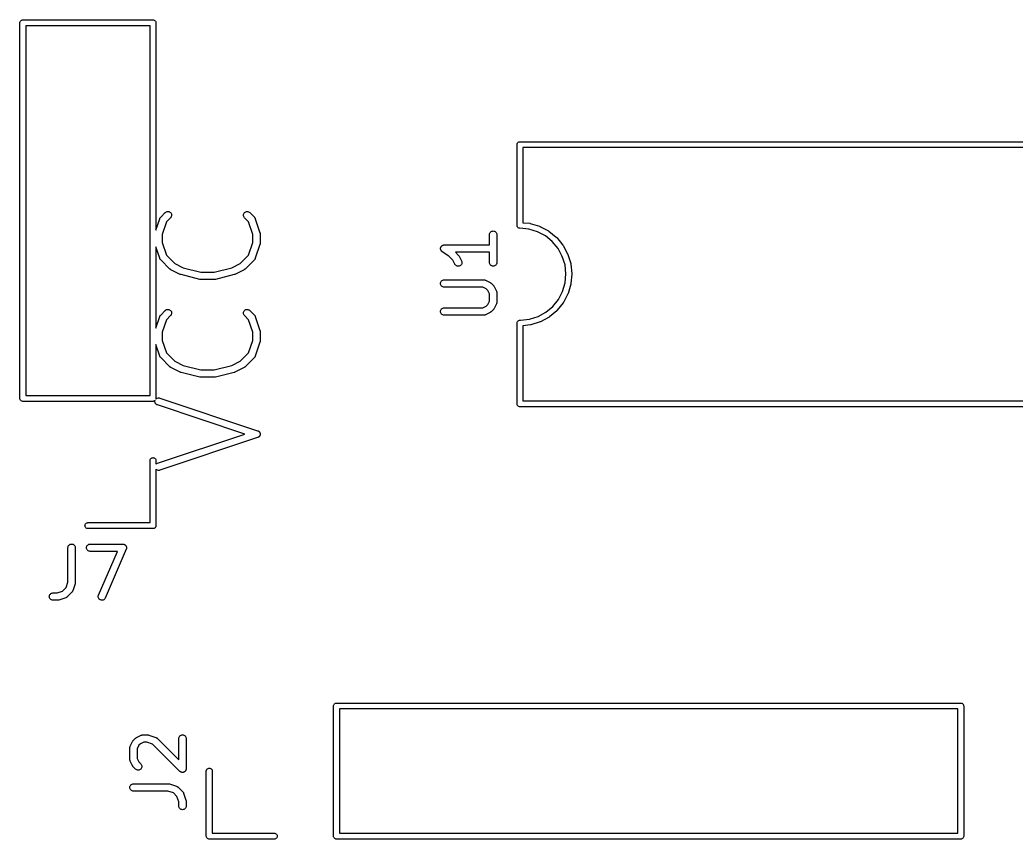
# Model space of a CAD drawing. Extents: x 81 to 160, y -176 to -60.
# Drawn here: x 100.21 to 120.57, y -160.14 to -143.39 of the extents above; entities that cross this region are included whole.
import ezdxf

# ---------------------------------------------------------------- set-up
doc = ezdxf.new("R2010")
doc.units = 0
doc.header["$MEASUREMENT"] = 0
doc.layers.add('BLACK', color=7, linetype='CONTINUOUS')

msp = doc.modelspace()

# ---------------------------------------------------------------- linework, layer by layer
at = {"layer": 'BLACK', "linetype": 'CONTINUOUS'}
for p, q in [((100.21, -143.45), (100.211, -143.438)), ((100.21, -143.453), (100.21, -143.45)), ((100.21, -151.127), (100.21, -143.453)), ((100.211, -143.438), (100.214, -143.427)), ((100.214, -143.427), (100.22, -143.417)), ((100.22, -143.417), (100.227, -143.407)), ((100.227, -143.407), (100.237, -143.4)), ((100.237, -143.4), (100.247, -143.394)), ((100.247, -143.394), (100.258, -143.391)), ((100.258, -143.391), (100.267, -143.39)), ((100.267, -143.39), (100.267, -143.39)), ((100.267, -143.39), (100.27, -143.39)), ((100.27, -143.39), (100.273, -143.39)), ((100.273, -143.39), (102.927, -143.39)), ((100.33, -143.51), (100.33, -151.07)), ((102.87, -143.51), (100.33, -143.51)), ((102.87, -151.07), (102.87, -143.51)), ((102.927, -143.39), (102.93, -143.39)), ((102.93, -143.39), (102.933, -143.39)), ((102.933, -143.39), (102.942, -143.391)), ((102.942, -143.391), (102.953, -143.394)), ((102.953, -143.394), (102.963, -143.4)), ((102.963, -143.4), (102.973, -143.407)), ((102.973, -143.407), (102.98, -143.417)), ((102.98, -143.417), (102.986, -143.427)), ((102.986, -143.427), (102.989, -143.438)), ((102.989, -143.438), (102.99, -143.45)), ((102.99, -143.45), (102.99, -143.453)), ((102.99, -143.453), (102.99, -147.692)), ((110.37, -145.94), (110.371, -145.928)), ((110.37, -145.943), (110.37, -145.94)), ((110.37, -147.593), (110.37, -145.943)), ((110.371, -145.928), (110.374, -145.917)), ((110.374, -145.917), (110.38, -145.907)), ((110.38, -145.907), (110.387, -145.897)), ((110.387, -145.897), (110.397, -145.89)), ((110.397, -145.89), (110.407, -145.884)), ((110.407, -145.884), (110.418, -145.881)), ((110.418, -145.881), (110.427, -145.88)), ((110.427, -145.88), (110.43, -145.88)), ((110.43, -145.88), (110.433, -145.88)), ((110.433, -145.88), (130.867, -145.88)), ((110.49, -146), (110.49, -147.536)), ((130.81, -146), (110.49, -146)), ((103.087, -147.426), (103.182, -147.331)), ((103.182, -147.331), (103.183, -147.33)), ((103.183, -147.33), (103.194, -147.321)), ((103.194, -147.321), (103.207, -147.314)), ((103.207, -147.314), (103.221, -147.31)), ((103.221, -147.31), (103.236, -147.309)), ((103.236, -147.309), (103.251, -147.31)), ((103.251, -147.31), (103.265, -147.315)), ((103.265, -147.315), (103.277, -147.322)), ((103.277, -147.322), (103.289, -147.331)), ((103.289, -147.331), (103.298, -147.343)), ((103.298, -147.343), (103.305, -147.355)), ((103.309, -147.399), (103.304, -147.413)), ((103.305, -147.355), (103.309, -147.369)), ((103.309, -147.369), (103.31, -147.384)), ((103.31, -147.384), (103.309, -147.399)), ((104.779, -147.383), (104.781, -147.368)), ((104.781, -147.398), (104.779, -147.383)), ((104.781, -147.368), (104.785, -147.355)), ((104.785, -147.412), (104.781, -147.398)), ((104.785, -147.355), (104.792, -147.342)), ((104.792, -147.342), (104.802, -147.33)), ((104.802, -147.33), (104.813, -147.321)), ((104.813, -147.321), (104.826, -147.314)), ((104.826, -147.314), (104.84, -147.31)), ((104.84, -147.31), (104.855, -147.309)), ((104.855, -147.309), (104.869, -147.31)), ((104.869, -147.31), (104.883, -147.315)), ((104.883, -147.315), (104.896, -147.321)), ((104.896, -147.321), (104.907, -147.331)), ((104.907, -147.331), (105.003, -147.426)), ((102.99, -147.692), (103.069, -147.455)), ((103.069, -147.454), (103.07, -147.452)), ((103.069, -147.455), (103.069, -147.454)), ((103.07, -147.452), (103.071, -147.45)), ((103.071, -147.45), (103.073, -147.446)), ((103.073, -147.446), (103.075, -147.441)), ((103.075, -147.441), (103.077, -147.439)), ((103.077, -147.439), (103.078, -147.437)), ((103.078, -147.437), (103.081, -147.433)), ((103.081, -147.433), (103.084, -147.429)), ((103.084, -147.429), (103.086, -147.428)), ((103.086, -147.428), (103.087, -147.426)), ((103.206, -147.52), (103.12, -147.777)), ((103.288, -147.437), (103.206, -147.52)), ((103.298, -147.426), (103.288, -147.437)), ((103.304, -147.413), (103.298, -147.426)), ((104.791, -147.425), (104.785, -147.412)), ((104.801, -147.436), (104.791, -147.425)), ((104.801, -147.437), (104.801, -147.436)), ((104.884, -147.52), (104.801, -147.437)), ((104.97, -147.777), (104.884, -147.52)), ((105.003, -147.426), (105.003, -147.427)), ((105.003, -147.427), (105.005, -147.428)), ((105.005, -147.428), (105.006, -147.43)), ((105.006, -147.43), (105.009, -147.434)), ((105.009, -147.434), (105.012, -147.438)), ((105.012, -147.438), (105.013, -147.44)), ((105.013, -147.44), (105.015, -147.442)), ((105.015, -147.442), (105.017, -147.447)), ((105.017, -147.447), (105.019, -147.451)), ((105.019, -147.451), (105.02, -147.453)), ((105.02, -147.453), (105.021, -147.455)), ((105.021, -147.455), (105.116, -147.741)), ((110.371, -147.602), (110.37, -147.593)), ((110.374, -147.613), (110.371, -147.602)), ((110.38, -147.623), (110.374, -147.613)), ((110.49, -147.536), (110.63, -147.549)), ((110.63, -147.549), (110.631, -147.549)), ((110.631, -147.549), (110.636, -147.551)), ((110.636, -147.551), (110.642, -147.552)), ((110.642, -147.552), (110.828, -147.608)), ((110.828, -147.608), (110.829, -147.608)), ((110.829, -147.608), (110.834, -147.61)), ((110.834, -147.61), (110.839, -147.612)), ((110.839, -147.612), (111.012, -147.704)), ((103.12, -147.777), (103.12, -147.943)), ((104.97, -147.943), (104.97, -147.777)), ((105.116, -147.741), (105.116, -147.742)), ((105.116, -147.742), (105.117, -147.746)), ((105.117, -147.746), (105.118, -147.75)), ((105.118, -147.75), (105.119, -147.753)), ((105.119, -147.753), (105.119, -147.756)), ((105.119, -147.756), (105.119, -147.761)), ((105.119, -147.761), (105.12, -147.765)), ((105.12, -147.765), (105.12, -147.955)), ((109.807, -147.779), (109.809, -147.765)), ((109.807, -147.78), (109.807, -147.779)), ((109.807, -147.991), (109.807, -147.78)), ((109.809, -147.765), (109.813, -147.751)), ((109.813, -147.751), (109.82, -147.738)), ((109.82, -147.738), (109.83, -147.727)), ((109.83, -147.727), (109.841, -147.718)), ((109.841, -147.718), (109.854, -147.711)), ((109.854, -147.711), (109.868, -147.707)), ((109.868, -147.707), (109.883, -147.705)), ((109.883, -147.705), (109.897, -147.707)), ((109.897, -147.707), (109.911, -147.711)), ((109.911, -147.711), (109.924, -147.718)), ((109.924, -147.718), (109.936, -147.728)), ((109.936, -147.728), (109.945, -147.739)), ((109.945, -147.739), (109.952, -147.752)), ((109.952, -147.752), (109.956, -147.766)), ((109.956, -147.766), (109.957, -147.78)), ((109.957, -147.78), (109.957, -148.352)), ((110.387, -147.633), (110.38, -147.623)), ((110.397, -147.64), (110.387, -147.633)), ((110.407, -147.646), (110.397, -147.64)), ((110.418, -147.649), (110.407, -147.646)), ((110.424, -147.65), (110.418, -147.649)), ((110.425, -147.65), (110.424, -147.65)), ((110.424, -147.65), (110.424, -147.65)), ((110.43, -147.65), (110.425, -147.65)), ((110.613, -147.668), (110.43, -147.65)), ((110.43, -147.65), (110.43, -147.65)), ((110.788, -147.721), (110.613, -147.668)), ((110.95, -147.807), (110.788, -147.721)), ((111.092, -147.923), (110.95, -147.807)), ((111.012, -147.704), (111.012, -147.705)), ((111.012, -147.705), (111.017, -147.708)), ((111.017, -147.708), (111.021, -147.711)), ((111.021, -147.711), (111.173, -147.834)), ((103.12, -147.943), (103.206, -148.2)), ((104.884, -148.2), (104.97, -147.943)), ((105.116, -147.979), (105.021, -148.265)), ((105.117, -147.975), (105.116, -147.979)), ((105.118, -147.971), (105.117, -147.975)), ((105.119, -147.965), (105.118, -147.968)), ((105.118, -147.968), (105.118, -147.971)), ((105.12, -147.956), (105.119, -147.96)), ((105.119, -147.96), (105.119, -147.965)), ((105.12, -147.955), (105.12, -147.956)), ((108.82, -148.024), (108.825, -148.019)), ((108.825, -148.019), (108.83, -148.013)), ((108.83, -148.013), (108.835, -148.008)), ((108.83, -148.013), (108.83, -148.013)), ((108.83, -148.013), (108.83, -148.013)), ((108.835, -148.008), (108.841, -148.004)), ((108.841, -148.004), (108.848, -148)), ((108.841, -148.004), (108.841, -148.004)), ((108.841, -148.004), (108.841, -148.004)), ((108.848, -148), (108.854, -147.997)), ((108.854, -147.997), (108.861, -147.995)), ((108.854, -147.997), (108.854, -147.997)), ((108.854, -147.997), (108.854, -147.997)), ((108.861, -147.995), (108.868, -147.993)), ((108.868, -147.993), (108.875, -147.992)), ((108.868, -147.993), (108.868, -147.993)), ((108.868, -147.993), (108.868, -147.993)), ((108.875, -147.992), (108.882, -147.991)), ((108.882, -147.991), (109.807, -147.991)), ((111.209, -148.065), (111.092, -147.923)), ((111.173, -147.834), (111.173, -147.834)), ((111.173, -147.834), (111.177, -147.838)), ((111.177, -147.838), (111.181, -147.842)), ((111.181, -147.842), (111.305, -147.993)), ((111.305, -147.993), (111.306, -147.993)), ((111.306, -147.993), (111.309, -147.998)), ((111.309, -147.998), (111.312, -148.002)), ((111.312, -148.002), (111.405, -148.174)), ((103.069, -148.265), (102.99, -148.028)), ((102.99, -148.028), (102.99, -149.692)), ((103.206, -148.2), (103.375, -148.37)), ((104.715, -148.37), (104.884, -148.2)), ((108.807, -148.066), (108.808, -148.058)), ((108.808, -148.073), (108.807, -148.066)), ((108.807, -148.066), (108.807, -148.066)), ((108.807, -148.066), (108.807, -148.066)), ((108.808, -148.058), (108.809, -148.051)), ((108.809, -148.08), (108.808, -148.073)), ((108.809, -148.051), (108.811, -148.044)), ((108.809, -148.051), (108.809, -148.051)), ((108.809, -148.051), (108.809, -148.051)), ((108.811, -148.087), (108.809, -148.08)), ((108.809, -148.08), (108.809, -148.08)), ((108.809, -148.08), (108.809, -148.08)), ((108.811, -148.044), (108.813, -148.037)), ((108.813, -148.094), (108.811, -148.087)), ((108.813, -148.037), (108.817, -148.03)), ((108.813, -148.037), (108.813, -148.037)), ((108.813, -148.037), (108.813, -148.037)), ((108.816, -148.1), (108.813, -148.094)), ((108.813, -148.094), (108.813, -148.094)), ((108.813, -148.094), (108.813, -148.094)), ((108.82, -148.107), (108.816, -148.1)), ((108.817, -148.03), (108.82, -148.024)), ((108.82, -148.024), (108.82, -148.024)), ((108.82, -148.024), (108.82, -148.024)), ((108.824, -148.113), (108.82, -148.107)), ((108.82, -148.107), (108.82, -148.107)), ((108.82, -148.107), (108.82, -148.107)), ((108.829, -148.119), (108.824, -148.113)), ((108.834, -148.123), (108.829, -148.119)), ((108.829, -148.119), (108.829, -148.119)), ((108.829, -148.119), (108.829, -148.119)), ((108.84, -148.128), (108.834, -148.123)), ((108.841, -148.129), (108.84, -148.128)), ((108.84, -148.128), (108.84, -148.128)), ((108.84, -148.128), (108.84, -148.128)), ((108.84, -148.128), (108.84, -148.128)), ((108.977, -148.22), (108.841, -148.129)), ((109.059, -148.301), (108.977, -148.22)), ((109.807, -148.141), (109.111, -148.141)), ((109.111, -148.141), (109.174, -148.204)), ((109.174, -148.204), (109.174, -148.204)), ((109.174, -148.204), (109.177, -148.208)), ((109.177, -148.208), (109.18, -148.211)), ((109.18, -148.211), (109.181, -148.213)), ((109.181, -148.213), (109.183, -148.216)), ((109.183, -148.216), (109.185, -148.22)), ((109.185, -148.22), (109.188, -148.223)), ((109.188, -148.223), (109.235, -148.318)), ((109.807, -148.352), (109.807, -148.141)), ((111.296, -148.226), (111.209, -148.065)), ((111.405, -148.174), (111.405, -148.175)), ((111.405, -148.175), (111.407, -148.18)), ((111.407, -148.18), (111.409, -148.185)), ((111.409, -148.185), (111.467, -148.371)), ((103.07, -148.267), (103.069, -148.265)), ((103.07, -148.269), (103.07, -148.267)), ((103.073, -148.273), (103.07, -148.269)), ((103.075, -148.278), (103.073, -148.273)), ((103.076, -148.28), (103.075, -148.278)), ((103.077, -148.282), (103.076, -148.28)), ((103.08, -148.286), (103.077, -148.282)), ((103.083, -148.29), (103.08, -148.286)), ((103.085, -148.292), (103.083, -148.29)), ((103.086, -148.293), (103.085, -148.292)), ((103.087, -148.294), (103.086, -148.293)), ((103.277, -148.484), (103.087, -148.294)), ((103.375, -148.37), (103.547, -148.456)), ((104.542, -148.456), (104.715, -148.37)), ((105.003, -148.294), (104.812, -148.484)), ((105.004, -148.292), (105.003, -148.294)), ((105.006, -148.291), (105.004, -148.292)), ((105.009, -148.287), (105.006, -148.291)), ((105.012, -148.283), (105.009, -148.287)), ((105.013, -148.281), (105.012, -148.283)), ((105.014, -148.279), (105.013, -148.281)), ((105.016, -148.274), (105.014, -148.279)), ((105.019, -148.27), (105.016, -148.274)), ((105.02, -148.266), (105.019, -148.268)), ((105.019, -148.268), (105.019, -148.27)), ((105.021, -148.265), (105.02, -148.266)), ((109.101, -148.385), (109.059, -148.301)), ((109.109, -148.398), (109.101, -148.385)), ((109.119, -148.408), (109.109, -148.398)), ((109.131, -148.417), (109.119, -148.408)), ((109.144, -148.423), (109.131, -148.417)), ((109.158, -148.426), (109.144, -148.423)), ((109.173, -148.427), (109.158, -148.426)), ((109.187, -148.424), (109.173, -148.427)), ((109.201, -148.419), (109.187, -148.424)), ((109.214, -148.412), (109.201, -148.419)), ((109.224, -148.402), (109.214, -148.412)), ((109.233, -148.39), (109.224, -148.402)), ((109.239, -148.376), (109.233, -148.39)), ((109.235, -148.318), (109.236, -148.319)), ((109.236, -148.319), (109.241, -148.333)), ((109.242, -148.362), (109.239, -148.376)), ((109.241, -148.333), (109.243, -148.348)), ((109.243, -148.348), (109.242, -148.362)), ((109.809, -148.366), (109.807, -148.352)), ((109.813, -148.38), (109.809, -148.366)), ((109.82, -148.393), (109.813, -148.38)), ((109.829, -148.405), (109.82, -148.393)), ((109.84, -148.414), (109.829, -148.405)), ((109.853, -148.421), (109.84, -148.414)), ((109.867, -148.425), (109.853, -148.421)), ((109.882, -148.427), (109.867, -148.425)), ((109.896, -148.426), (109.882, -148.427)), ((109.91, -148.421), (109.896, -148.426)), ((109.923, -148.415), (109.91, -148.421)), ((109.935, -148.405), (109.923, -148.415)), ((109.944, -148.394), (109.935, -148.405)), ((109.951, -148.381), (109.944, -148.394)), ((109.956, -148.367), (109.951, -148.381)), ((109.957, -148.353), (109.956, -148.367)), ((109.957, -148.352), (109.957, -148.353)), ((111.351, -148.401), (111.296, -148.226)), ((111.37, -148.583), (111.351, -148.401)), ((111.467, -148.371), (111.467, -148.372)), ((111.467, -148.372), (111.468, -148.377)), ((111.468, -148.377), (111.469, -148.383)), ((111.469, -148.383), (111.49, -148.577)), ((103.281, -148.487), (103.277, -148.484)), ((103.284, -148.49), (103.281, -148.487)), ((103.286, -148.492), (103.284, -148.49)), ((103.289, -148.494), (103.286, -148.492)), ((103.292, -148.496), (103.289, -148.494)), ((103.296, -148.498), (103.292, -148.496)), ((103.297, -148.499), (103.296, -148.498)), ((103.487, -148.594), (103.297, -148.499)), ((103.488, -148.594), (103.487, -148.594)), ((103.495, -148.596), (103.488, -148.594)), ((103.488, -148.594), (103.488, -148.594)), ((103.501, -148.599), (103.495, -148.596)), ((103.502, -148.599), (103.501, -148.599)), ((103.501, -148.599), (103.501, -148.599)), ((103.503, -148.599), (103.502, -148.599)), ((103.884, -148.695), (103.503, -148.599)), ((103.547, -148.456), (103.911, -148.547)), ((103.911, -148.547), (104.178, -148.547)), ((104.178, -148.547), (104.542, -148.456)), ((104.587, -148.599), (104.206, -148.695)), ((104.594, -148.597), (104.587, -148.599)), ((104.587, -148.599), (104.587, -148.599)), ((104.587, -148.599), (104.587, -148.599)), ((104.601, -148.595), (104.594, -148.597)), ((104.602, -148.594), (104.601, -148.594)), ((104.601, -148.594), (104.601, -148.594)), ((104.601, -148.594), (104.601, -148.595)), ((104.793, -148.499), (104.602, -148.594)), ((104.796, -148.496), (104.793, -148.499)), ((104.8, -148.494), (104.796, -148.496)), ((104.802, -148.492), (104.8, -148.494)), ((104.805, -148.491), (104.802, -148.492)), ((104.808, -148.488), (104.805, -148.491)), ((104.811, -148.485), (104.808, -148.488)), ((104.812, -148.484), (104.811, -148.485)), ((111.353, -148.766), (111.37, -148.583)), ((111.49, -148.588), (111.472, -148.783)), ((111.49, -148.577), (111.49, -148.578)), ((111.49, -148.578), (111.49, -148.583)), ((111.49, -148.583), (111.49, -148.588)), ((103.885, -148.695), (103.884, -148.695)), ((103.886, -148.695), (103.885, -148.695)), ((103.892, -148.696), (103.886, -148.695)), ((103.898, -148.697), (103.892, -148.696)), ((103.9, -148.697), (103.898, -148.697)), ((103.901, -148.697), (103.9, -148.697)), ((103.902, -148.697), (103.901, -148.697)), ((104.188, -148.697), (103.902, -148.697)), ((104.189, -148.697), (104.188, -148.697)), ((104.19, -148.697), (104.189, -148.697)), ((104.196, -148.696), (104.19, -148.697)), ((104.202, -148.695), (104.196, -148.696)), ((104.203, -148.695), (104.202, -148.695)), ((104.205, -148.695), (104.203, -148.695)), ((104.206, -148.695), (104.205, -148.695)), ((108.807, -148.78), (108.809, -148.765)), ((108.809, -148.795), (108.807, -148.78)), ((108.809, -148.765), (108.813, -148.751)), ((108.813, -148.809), (108.809, -148.795)), ((108.813, -148.751), (108.82, -148.739)), ((108.82, -148.822), (108.813, -148.809)), ((108.82, -148.739), (108.83, -148.727)), ((108.829, -148.833), (108.82, -148.822)), ((108.84, -148.842), (108.829, -148.833)), ((108.83, -148.727), (108.841, -148.718)), ((108.841, -148.718), (108.854, -148.711)), ((108.854, -148.711), (108.868, -148.707)), ((108.868, -148.707), (108.882, -148.705)), ((108.882, -148.705), (109.692, -148.705)), ((109.692, -148.705), (109.693, -148.705)), ((109.693, -148.705), (109.695, -148.706)), ((109.695, -148.706), (109.697, -148.706)), ((109.697, -148.706), (109.702, -148.707)), ((109.702, -148.707), (109.707, -148.707)), ((109.707, -148.707), (109.71, -148.708)), ((109.71, -148.708), (109.712, -148.708)), ((109.712, -148.708), (109.717, -148.71)), ((109.717, -148.71), (109.721, -148.712)), ((109.721, -148.712), (109.723, -148.713)), ((109.723, -148.713), (109.725, -148.713)), ((109.725, -148.713), (109.821, -148.761)), ((109.821, -148.761), (109.822, -148.761)), ((109.822, -148.761), (109.825, -148.764)), ((109.825, -148.764), (109.829, -148.766)), ((109.829, -148.766), (109.831, -148.768)), ((109.831, -148.768), (109.834, -148.769)), ((109.834, -148.769), (109.837, -148.772)), ((109.837, -148.772), (109.84, -148.775)), ((109.84, -148.775), (109.888, -148.823)), ((109.888, -148.823), (109.889, -148.823)), ((109.889, -148.823), (109.891, -148.827)), ((109.891, -148.827), (109.894, -148.83)), ((109.894, -148.83), (109.896, -148.832)), ((109.896, -148.832), (109.898, -148.835)), ((109.898, -148.835), (109.9, -148.839)), ((111.301, -148.942), (111.353, -148.766)), ((111.47, -148.794), (111.415, -148.982)), ((111.471, -148.789), (111.47, -148.794)), ((111.472, -148.784), (111.471, -148.789)), ((111.472, -148.783), (111.472, -148.784)), ((108.853, -148.849), (108.84, -148.842)), ((108.867, -148.854), (108.853, -148.849)), ((108.881, -148.855), (108.867, -148.854)), ((108.882, -148.855), (108.881, -148.855)), ((109.674, -148.855), (108.882, -148.855)), ((109.743, -148.89), (109.674, -148.855)), ((109.773, -148.92), (109.743, -148.89)), ((109.807, -148.989), (109.773, -148.92)), ((109.807, -149.144), (109.807, -148.989)), ((109.9, -148.839), (109.902, -148.842)), ((109.902, -148.842), (109.949, -148.937)), ((109.949, -148.937), (109.95, -148.938)), ((109.95, -148.938), (109.951, -148.94)), ((109.951, -148.94), (109.952, -148.942)), ((109.952, -148.942), (109.953, -148.947)), ((109.953, -148.947), (109.955, -148.952)), ((109.955, -148.952), (109.955, -148.954)), ((109.955, -148.954), (109.956, -148.956)), ((109.956, -148.956), (109.956, -148.961)), ((109.956, -148.961), (109.957, -148.967)), ((109.957, -148.967), (109.957, -148.969)), ((109.957, -148.969), (109.957, -148.971)), ((109.957, -148.971), (109.957, -149.161)), ((111.216, -149.105), (111.301, -148.942)), ((111.41, -148.992), (111.32, -149.165)), ((111.412, -148.987), (111.41, -148.992)), ((111.415, -148.982), (111.412, -148.987)), ((111.415, -148.982), (111.415, -148.982)), ((109.674, -149.277), (109.743, -149.243)), ((109.743, -149.243), (109.773, -149.212)), ((109.773, -149.212), (109.807, -149.144)), ((109.949, -149.195), (109.902, -149.29)), ((109.95, -149.193), (109.949, -149.195)), ((109.951, -149.191), (109.95, -149.193)), ((109.953, -149.186), (109.951, -149.191)), ((109.955, -149.181), (109.953, -149.186)), ((109.956, -149.177), (109.955, -149.179)), ((109.955, -149.179), (109.955, -149.181)), ((109.957, -149.167), (109.956, -149.172)), ((109.956, -149.172), (109.956, -149.177)), ((109.957, -149.161), (109.957, -149.162)), ((109.957, -149.162), (109.957, -149.165)), ((109.957, -149.165), (109.957, -149.167)), ((111.101, -149.247), (111.216, -149.105)), ((111.314, -149.175), (111.191, -149.327)), ((111.316, -149.171), (111.314, -149.175)), ((111.32, -149.166), (111.316, -149.171)), ((111.32, -149.165), (111.32, -149.166)), ((103.071, -149.45), (103.073, -149.446)), ((103.073, -149.446), (103.075, -149.441)), ((103.075, -149.441), (103.077, -149.439)), ((103.077, -149.439), (103.078, -149.437)), ((103.078, -149.437), (103.081, -149.433)), ((103.081, -149.433), (103.084, -149.429)), ((103.084, -149.429), (103.086, -149.428)), ((103.086, -149.428), (103.087, -149.426)), ((103.087, -149.426), (103.182, -149.331)), ((103.182, -149.331), (103.183, -149.33)), ((103.183, -149.33), (103.194, -149.321)), ((103.194, -149.321), (103.207, -149.314)), ((103.288, -149.437), (103.206, -149.52)), ((103.207, -149.314), (103.221, -149.31)), ((103.221, -149.31), (103.236, -149.309)), ((103.236, -149.309), (103.251, -149.31)), ((103.251, -149.31), (103.265, -149.315)), ((103.265, -149.315), (103.277, -149.322)), ((103.277, -149.322), (103.289, -149.331)), ((103.298, -149.426), (103.288, -149.437)), ((103.289, -149.331), (103.298, -149.343)), ((103.298, -149.343), (103.305, -149.355)), ((103.304, -149.413), (103.298, -149.426)), ((103.309, -149.399), (103.304, -149.413)), ((103.305, -149.355), (103.309, -149.369)), ((103.309, -149.369), (103.31, -149.384)), ((103.31, -149.384), (103.309, -149.399)), ((104.779, -149.383), (104.781, -149.368)), ((104.781, -149.398), (104.779, -149.383)), ((104.781, -149.368), (104.785, -149.355)), ((104.785, -149.412), (104.781, -149.398)), ((104.785, -149.355), (104.792, -149.342)), ((104.791, -149.425), (104.785, -149.412)), ((104.801, -149.436), (104.791, -149.425)), ((104.792, -149.342), (104.802, -149.33)), ((104.801, -149.437), (104.801, -149.436)), ((104.884, -149.52), (104.801, -149.437)), ((104.802, -149.33), (104.813, -149.321)), ((104.813, -149.321), (104.826, -149.314)), ((104.826, -149.314), (104.84, -149.31)), ((104.84, -149.31), (104.855, -149.309)), ((104.855, -149.309), (104.869, -149.31)), ((104.869, -149.31), (104.883, -149.315)), ((104.883, -149.315), (104.896, -149.321)), ((104.896, -149.321), (104.907, -149.331)), ((104.907, -149.331), (105.003, -149.426)), ((105.003, -149.426), (105.003, -149.427)), ((105.003, -149.427), (105.005, -149.428)), ((105.005, -149.428), (105.006, -149.43)), ((105.006, -149.43), (105.009, -149.434)), ((105.009, -149.434), (105.012, -149.438)), ((105.012, -149.438), (105.013, -149.44)), ((105.013, -149.44), (105.015, -149.442)), ((105.015, -149.442), (105.017, -149.447)), ((108.807, -149.351), (108.809, -149.337)), ((108.809, -149.366), (108.807, -149.351)), ((108.809, -149.337), (108.813, -149.323)), ((108.813, -149.38), (108.809, -149.366)), ((108.813, -149.323), (108.82, -149.31)), ((108.82, -149.393), (108.813, -149.38)), ((108.82, -149.31), (108.83, -149.299)), ((108.829, -149.404), (108.82, -149.393)), ((108.84, -149.414), (108.829, -149.404)), ((108.83, -149.299), (108.841, -149.289)), ((108.853, -149.421), (108.84, -149.414)), ((108.841, -149.289), (108.854, -149.283)), ((108.867, -149.425), (108.853, -149.421)), ((108.854, -149.283), (108.868, -149.278)), ((108.881, -149.427), (108.867, -149.425)), ((108.868, -149.278), (108.882, -149.277)), ((108.882, -149.427), (108.881, -149.427)), ((108.882, -149.277), (109.674, -149.277)), ((109.692, -149.427), (108.882, -149.427)), ((109.694, -149.427), (109.692, -149.427)), ((109.696, -149.427), (109.694, -149.427)), ((109.701, -149.426), (109.696, -149.427)), ((109.706, -149.425), (109.701, -149.426)), ((109.709, -149.425), (109.706, -149.425)), ((109.711, -149.424), (109.709, -149.425)), ((109.716, -149.423), (109.711, -149.424)), ((109.72, -149.421), (109.716, -149.423)), ((109.722, -149.42), (109.72, -149.421)), ((109.725, -149.419), (109.722, -149.42)), ((109.821, -149.371), (109.725, -149.419)), ((109.725, -149.419), (109.725, -149.419)), ((109.824, -149.369), (109.821, -149.371)), ((109.828, -149.367), (109.824, -149.369)), ((109.83, -149.365), (109.828, -149.367)), ((109.833, -149.364), (109.83, -149.365)), ((109.836, -149.361), (109.833, -149.364)), ((109.839, -149.358), (109.836, -149.361)), ((109.84, -149.357), (109.839, -149.358)), ((109.888, -149.31), (109.84, -149.357)), ((109.89, -149.306), (109.888, -149.31)), ((109.893, -149.303), (109.89, -149.306)), ((109.895, -149.301), (109.893, -149.303)), ((109.897, -149.298), (109.895, -149.301)), ((109.899, -149.295), (109.897, -149.298)), ((109.901, -149.291), (109.899, -149.295)), ((109.902, -149.29), (109.901, -149.291)), ((110.8, -149.454), (110.961, -149.365)), ((110.961, -149.365), (111.101, -149.247)), ((111.183, -149.336), (111.034, -149.461)), ((111.187, -149.332), (111.183, -149.336)), ((111.191, -149.328), (111.187, -149.332)), ((111.191, -149.327), (111.191, -149.328)), ((102.99, -149.692), (103.069, -149.455)), ((103.069, -149.454), (103.07, -149.452)), ((103.069, -149.455), (103.069, -149.454)), ((103.07, -149.452), (103.071, -149.45)), ((103.206, -149.52), (103.12, -149.777)), ((104.97, -149.777), (104.884, -149.52)), ((105.017, -149.447), (105.019, -149.451)), ((105.019, -149.451), (105.02, -149.453)), ((105.02, -149.453), (105.021, -149.455)), ((105.021, -149.455), (105.116, -149.741)), ((110.37, -149.587), (110.371, -149.578)), ((110.37, -151.237), (110.37, -149.587)), ((110.371, -149.578), (110.374, -149.567)), ((110.374, -149.567), (110.38, -149.557)), ((110.38, -149.557), (110.387, -149.547)), ((110.387, -149.547), (110.397, -149.54)), ((110.397, -149.54), (110.407, -149.534)), ((110.407, -149.534), (110.418, -149.531)), ((110.418, -149.531), (110.43, -149.53)), ((110.43, -149.53), (110.433, -149.53)), ((110.433, -149.53), (110.44, -149.53)), ((110.44, -149.53), (110.625, -149.509)), ((110.645, -149.628), (110.49, -149.645)), ((110.49, -149.645), (110.49, -151.18)), ((110.625, -149.509), (110.8, -149.454)), ((110.65, -149.627), (110.645, -149.628)), ((110.655, -149.626), (110.65, -149.627)), ((110.656, -149.625), (110.655, -149.626)), ((110.842, -149.566), (110.656, -149.625)), ((110.847, -149.564), (110.842, -149.566)), ((110.852, -149.562), (110.847, -149.564)), ((110.853, -149.562), (110.852, -149.562)), ((111.024, -149.468), (110.853, -149.562)), ((111.028, -149.465), (111.024, -149.468)), ((111.033, -149.462), (111.028, -149.465)), ((111.034, -149.461), (111.033, -149.462)), ((103.12, -149.777), (103.12, -149.943)), ((104.97, -149.943), (104.97, -149.777)), ((105.116, -149.741), (105.116, -149.742)), ((105.116, -149.742), (105.117, -149.746)), ((105.117, -149.746), (105.118, -149.75)), ((105.118, -149.75), (105.119, -149.753)), ((105.119, -149.753), (105.119, -149.756)), ((105.119, -149.756), (105.119, -149.761)), ((105.119, -149.761), (105.12, -149.765)), ((105.12, -149.765), (105.12, -149.955)), ((103.069, -150.265), (102.99, -150.028)), ((102.99, -150.028), (102.99, -151.127)), ((103.12, -149.943), (103.206, -150.2)), ((104.884, -150.2), (104.97, -149.943)), ((105.116, -149.979), (105.021, -150.265)), ((105.117, -149.975), (105.116, -149.979)), ((105.118, -149.971), (105.117, -149.975)), ((105.119, -149.965), (105.118, -149.968)), ((105.118, -149.968), (105.118, -149.971)), ((105.12, -149.956), (105.119, -149.96)), ((105.119, -149.96), (105.119, -149.965)), ((105.12, -149.955), (105.12, -149.956)), ((103.206, -150.2), (103.375, -150.37)), ((104.715, -150.37), (104.884, -150.2)), ((103.07, -150.267), (103.069, -150.265)), ((103.07, -150.269), (103.07, -150.267)), ((103.073, -150.273), (103.07, -150.269)), ((103.075, -150.278), (103.073, -150.273)), ((103.076, -150.28), (103.075, -150.278)), ((103.077, -150.282), (103.076, -150.28)), ((103.08, -150.286), (103.077, -150.282)), ((103.083, -150.29), (103.08, -150.286)), ((103.085, -150.292), (103.083, -150.29)), ((103.086, -150.293), (103.085, -150.292)), ((103.087, -150.294), (103.086, -150.293)), ((103.277, -150.484), (103.087, -150.294)), ((103.375, -150.37), (103.547, -150.456)), ((103.547, -150.456), (103.911, -150.547)), ((104.178, -150.547), (104.542, -150.456)), ((104.542, -150.456), (104.715, -150.37)), ((105.003, -150.294), (104.812, -150.484)), ((105.004, -150.292), (105.003, -150.294)), ((105.006, -150.291), (105.004, -150.292)), ((105.009, -150.287), (105.006, -150.291)), ((105.012, -150.283), (105.009, -150.287)), ((105.013, -150.281), (105.012, -150.283)), ((105.014, -150.279), (105.013, -150.281)), ((105.016, -150.274), (105.014, -150.279)), ((105.019, -150.27), (105.016, -150.274)), ((105.02, -150.266), (105.019, -150.268)), ((105.019, -150.268), (105.019, -150.27)), ((105.021, -150.265), (105.02, -150.266)), ((103.281, -150.487), (103.277, -150.484)), ((103.284, -150.49), (103.281, -150.487)), ((103.286, -150.492), (103.284, -150.49)), ((103.289, -150.494), (103.286, -150.492)), ((103.292, -150.496), (103.289, -150.494)), ((103.296, -150.498), (103.292, -150.496)), ((103.297, -150.499), (103.296, -150.498)), ((103.487, -150.594), (103.297, -150.499)), ((103.488, -150.594), (103.487, -150.594)), ((103.495, -150.596), (103.488, -150.594)), ((103.488, -150.594), (103.488, -150.594)), ((103.501, -150.599), (103.495, -150.596)), ((103.502, -150.599), (103.501, -150.599)), ((103.501, -150.599), (103.501, -150.599)), ((103.503, -150.599), (103.502, -150.599)), ((103.884, -150.695), (103.503, -150.599)), ((103.911, -150.547), (104.178, -150.547)), ((104.587, -150.599), (104.206, -150.695)), ((104.594, -150.597), (104.587, -150.599)), ((104.587, -150.599), (104.587, -150.599)), ((104.587, -150.599), (104.587, -150.599)), ((104.601, -150.595), (104.594, -150.597)), ((104.602, -150.594), (104.601, -150.594)), ((104.601, -150.594), (104.601, -150.594)), ((104.601, -150.594), (104.601, -150.595)), ((104.793, -150.499), (104.602, -150.594)), ((104.796, -150.496), (104.793, -150.499)), ((104.8, -150.494), (104.796, -150.496)), ((104.802, -150.492), (104.8, -150.494)), ((104.805, -150.491), (104.802, -150.492)), ((104.808, -150.488), (104.805, -150.491)), ((104.811, -150.485), (104.808, -150.488)), ((104.812, -150.484), (104.811, -150.485)), ((103.885, -150.695), (103.884, -150.695)), ((103.886, -150.695), (103.885, -150.695)), ((103.892, -150.696), (103.886, -150.695)), ((103.898, -150.697), (103.892, -150.696)), ((103.9, -150.697), (103.898, -150.697)), ((103.901, -150.697), (103.9, -150.697)), ((103.902, -150.697), (103.901, -150.697)), ((104.188, -150.697), (103.902, -150.697)), ((104.189, -150.697), (104.188, -150.697)), ((104.19, -150.697), (104.189, -150.697)), ((104.196, -150.696), (104.19, -150.697)), ((104.202, -150.695), (104.196, -150.696)), ((104.203, -150.695), (104.202, -150.695)), ((104.205, -150.695), (104.203, -150.695)), ((104.206, -150.695), (104.205, -150.695)), ((100.33, -151.07), (102.87, -151.07)), ((100.21, -151.13), (100.21, -151.127)), ((100.211, -151.142), (100.21, -151.13)), ((100.214, -151.153), (100.211, -151.142)), ((100.215, -151.154), (100.214, -151.153)), ((100.22, -151.163), (100.215, -151.154)), ((100.227, -151.173), (100.22, -151.163)), ((100.237, -151.18), (100.227, -151.173)), ((100.247, -151.186), (100.237, -151.18)), ((100.258, -151.189), (100.247, -151.186)), ((100.27, -151.19), (100.258, -151.189)), ((100.273, -151.19), (100.27, -151.19)), ((102.927, -151.19), (100.273, -151.19)), ((102.93, -151.19), (102.927, -151.19)), ((102.933, -151.19), (102.93, -151.19)), ((102.942, -151.189), (102.933, -151.19)), ((102.933, -151.19), (102.933, -151.19)), ((102.953, -151.186), (102.942, -151.189)), ((102.963, -151.18), (102.953, -151.186)), ((102.973, -151.173), (102.963, -151.18)), ((102.97, -151.183), (102.973, -151.172)), ((102.97, -151.198), (102.97, -151.183)), ((102.972, -151.212), (102.97, -151.198)), ((102.977, -151.226), (102.972, -151.212)), ((102.973, -151.172), (102.973, -151.173)), ((102.985, -151.239), (102.977, -151.226)), ((102.995, -151.249), (102.985, -151.239)), ((102.99, -151.13), (102.989, -151.142)), ((102.989, -151.144), (102.999, -151.134)), ((102.989, -151.142), (102.989, -151.144)), ((102.99, -151.127), (102.99, -151.13)), ((103.007, -151.258), (102.995, -151.249)), ((102.999, -151.134), (103.011, -151.126)), ((103.02, -151.264), (103.007, -151.258)), ((103.011, -151.126), (103.025, -151.121)), ((103.021, -151.264), (103.02, -151.264)), ((104.808, -151.86), (103.021, -151.264)), ((103.025, -151.121), (103.04, -151.119)), ((103.04, -151.119), (103.054, -151.119)), ((103.054, -151.119), (103.068, -151.122)), ((103.068, -151.122), (105.068, -151.789)), ((110.37, -151.24), (110.37, -151.237)), ((110.371, -151.252), (110.37, -151.24)), ((110.374, -151.263), (110.371, -151.252)), ((110.38, -151.273), (110.374, -151.263)), ((110.387, -151.283), (110.38, -151.273)), ((110.49, -151.18), (130.81, -151.18)), ((110.397, -151.29), (110.387, -151.283)), ((110.407, -151.296), (110.397, -151.29)), ((110.418, -151.299), (110.407, -151.296)), ((110.427, -151.3), (110.418, -151.299)), ((110.43, -151.3), (110.427, -151.3)), ((110.427, -151.3), (110.427, -151.3)), ((110.433, -151.3), (110.43, -151.3)), ((130.867, -151.3), (110.433, -151.3)), ((103.021, -152.456), (104.808, -151.86)), ((105.068, -151.789), (105.069, -151.789)), ((105.069, -151.789), (105.074, -151.791)), ((105.074, -151.791), (105.079, -151.793)), ((105.079, -151.793), (105.081, -151.794)), ((105.081, -151.794), (105.083, -151.795)), ((105.083, -151.795), (105.087, -151.798)), ((105.087, -151.798), (105.091, -151.801)), ((105.091, -151.801), (105.093, -151.803)), ((105.093, -151.803), (105.095, -151.804)), ((105.095, -151.804), (105.098, -151.808)), ((105.098, -151.808), (105.102, -151.811)), ((105.102, -151.811), (105.103, -151.813)), ((105.103, -151.813), (105.105, -151.815)), ((105.105, -151.815), (105.107, -151.819)), ((105.107, -151.819), (105.11, -151.823)), ((105.11, -151.823), (105.111, -151.825)), ((105.111, -151.825), (105.112, -151.827)), ((105.112, -151.827), (105.114, -151.832)), ((105.114, -151.889), (105.112, -151.894)), ((105.114, -151.832), (105.116, -151.837)), ((105.116, -151.884), (105.114, -151.889)), ((105.116, -151.837), (105.117, -151.839)), ((105.117, -151.88), (105.116, -151.882)), ((105.116, -151.882), (105.116, -151.884)), ((105.117, -151.839), (105.117, -151.841)), ((105.117, -151.841), (105.118, -151.846)), ((105.118, -151.875), (105.117, -151.88)), ((105.118, -151.846), (105.119, -151.851)), ((105.119, -151.87), (105.118, -151.875)), ((105.119, -151.851), (105.119, -151.853)), ((105.119, -151.853), (105.12, -151.855)), ((105.12, -151.855), (105.119, -151.861)), ((105.119, -151.861), (105.12, -151.866)), ((105.12, -151.866), (105.119, -151.868)), ((105.119, -151.868), (105.119, -151.87)), ((105.068, -151.931), (103.068, -152.598)), ((105.073, -151.929), (105.068, -151.931)), ((105.078, -151.927), (105.073, -151.929)), ((105.08, -151.926), (105.078, -151.927)), ((105.082, -151.925), (105.08, -151.926)), ((105.086, -151.922), (105.082, -151.925)), ((105.09, -151.919), (105.086, -151.922)), ((105.092, -151.918), (105.09, -151.919)), ((105.094, -151.917), (105.092, -151.918)), ((105.097, -151.913), (105.094, -151.917)), ((105.101, -151.909), (105.097, -151.913)), ((105.102, -151.908), (105.101, -151.909)), ((105.104, -151.906), (105.102, -151.908)), ((105.107, -151.902), (105.104, -151.906)), ((105.11, -151.898), (105.107, -151.902)), ((105.111, -151.896), (105.11, -151.898)), ((105.112, -151.894), (105.111, -151.896)), ((102.87, -152.397), (102.871, -152.388)), ((102.87, -153.67), (102.87, -152.397)), ((102.871, -152.388), (102.874, -152.377)), ((102.874, -152.377), (102.88, -152.367)), ((102.88, -152.367), (102.887, -152.357)), ((102.887, -152.357), (102.897, -152.35)), ((102.897, -152.35), (102.907, -152.344)), ((102.907, -152.344), (102.918, -152.341)), ((102.918, -152.341), (102.93, -152.34)), ((102.93, -152.34), (102.942, -152.341)), ((102.942, -152.341), (102.953, -152.344)), ((102.953, -152.344), (102.963, -152.35)), ((102.963, -152.35), (102.973, -152.357)), ((102.973, -152.357), (102.98, -152.367)), ((102.98, -152.367), (102.986, -152.377)), ((102.986, -152.377), (102.989, -152.388)), ((102.989, -152.388), (102.99, -152.397)), ((102.99, -152.397), (102.99, -152.476)), ((102.99, -152.476), (102.996, -152.47)), ((102.996, -152.47), (103.008, -152.461)), ((103.008, -152.461), (103.021, -152.456)), ((102.998, -152.585), (102.99, -152.578)), ((102.99, -152.578), (102.99, -153.727)), ((103.011, -152.593), (102.998, -152.585)), ((103.024, -152.599), (103.011, -152.593)), ((103.039, -152.601), (103.024, -152.599)), ((103.053, -152.601), (103.039, -152.601)), ((103.067, -152.598), (103.053, -152.601)), ((103.068, -152.598), (103.067, -152.598)), ((101.54, -153.73), (101.541, -153.718)), ((101.541, -153.718), (101.544, -153.707)), ((101.544, -153.707), (101.55, -153.697)), ((101.55, -153.697), (101.557, -153.687)), ((101.557, -153.687), (101.567, -153.68)), ((101.567, -153.68), (101.577, -153.674)), ((101.577, -153.674), (101.588, -153.671)), ((101.588, -153.671), (101.597, -153.67)), ((101.597, -153.67), (102.87, -153.67)), ((101.541, -153.742), (101.54, -153.73)), ((101.544, -153.753), (101.541, -153.742)), ((101.55, -153.763), (101.544, -153.753)), ((101.557, -153.773), (101.55, -153.763)), ((101.567, -153.78), (101.557, -153.773)), ((101.577, -153.786), (101.567, -153.78)), ((101.588, -153.789), (101.577, -153.786)), ((101.597, -153.79), (101.588, -153.789)), ((102.927, -153.79), (101.597, -153.79)), ((102.93, -153.79), (102.927, -153.79)), ((102.942, -153.789), (102.93, -153.79)), ((102.953, -153.786), (102.942, -153.789)), ((102.963, -153.78), (102.953, -153.786)), ((102.973, -153.773), (102.963, -153.78)), ((102.98, -153.763), (102.973, -153.773)), ((102.986, -153.753), (102.98, -153.763)), ((102.989, -153.742), (102.986, -153.753)), ((102.99, -153.733), (102.989, -153.742)), ((102.99, -153.727), (102.99, -153.73)), ((102.99, -153.73), (102.99, -153.733)), ((101.205, -154.14), (101.214, -154.129)), ((101.214, -154.129), (101.226, -154.12)), ((101.226, -154.12), (101.239, -154.113)), ((101.239, -154.113), (101.253, -154.109)), ((101.253, -154.109), (101.267, -154.107)), ((101.267, -154.107), (101.282, -154.109)), ((101.282, -154.109), (101.296, -154.113)), ((101.296, -154.113), (101.309, -154.12)), ((101.309, -154.12), (101.32, -154.13)), ((101.585, -154.14), (101.595, -154.129)), ((101.595, -154.129), (101.606, -154.12)), ((101.606, -154.12), (101.619, -154.113)), ((101.619, -154.113), (101.633, -154.109)), ((101.633, -154.109), (101.648, -154.107)), ((101.648, -154.107), (102.314, -154.107)), ((102.314, -154.107), (102.315, -154.107)), ((102.315, -154.107), (102.316, -154.107)), ((102.316, -154.107), (102.316, -154.107)), ((102.316, -154.107), (102.323, -154.108)), ((102.323, -154.108), (102.33, -154.109)), ((102.33, -154.109), (102.33, -154.109)), ((102.33, -154.109), (102.33, -154.109)), ((102.33, -154.109), (102.337, -154.111)), ((102.337, -154.111), (102.344, -154.113)), ((102.344, -154.113), (102.344, -154.114)), ((102.344, -154.114), (102.344, -154.114)), ((102.344, -154.114), (102.35, -154.117)), ((102.35, -154.117), (102.357, -154.12)), ((102.357, -154.12), (102.357, -154.121)), ((102.357, -154.121), (102.357, -154.121)), ((102.357, -154.121), (102.362, -154.125)), ((102.362, -154.125), (102.368, -154.13)), ((101.192, -154.181), (101.193, -154.167)), ((101.192, -154.182), (101.192, -154.181)), ((101.192, -154.884), (101.192, -154.182)), ((101.193, -154.167), (101.198, -154.153)), ((101.198, -154.153), (101.205, -154.14)), ((101.32, -154.13), (101.329, -154.141)), ((101.329, -154.141), (101.336, -154.154)), ((101.336, -154.154), (101.34, -154.168)), ((101.34, -154.168), (101.342, -154.182)), ((101.342, -154.182), (101.342, -154.897)), ((101.573, -154.182), (101.574, -154.167)), ((101.574, -154.196), (101.573, -154.182)), ((101.574, -154.167), (101.578, -154.153)), ((101.578, -154.21), (101.574, -154.196)), ((101.578, -154.153), (101.585, -154.14)), ((101.585, -154.223), (101.578, -154.21)), ((101.594, -154.235), (101.585, -154.223)), ((101.605, -154.244), (101.594, -154.235)), ((101.618, -154.251), (101.605, -154.244)), ((101.632, -154.256), (101.618, -154.251)), ((101.647, -154.257), (101.632, -154.256)), ((101.648, -154.257), (101.647, -154.257)), ((102.201, -154.257), (101.648, -154.257)), ((101.817, -155.153), (102.201, -154.257)), ((102.383, -154.212), (101.955, -155.212)), ((102.368, -154.13), (102.368, -154.13)), ((102.368, -154.13), (102.368, -154.13)), ((102.368, -154.13), (102.373, -154.136)), ((102.373, -154.136), (102.377, -154.141)), ((102.377, -154.141), (102.377, -154.142)), ((102.377, -154.142), (102.377, -154.142)), ((102.377, -154.142), (102.381, -154.148)), ((102.381, -154.148), (102.384, -154.154)), ((102.386, -154.205), (102.383, -154.211)), ((102.383, -154.211), (102.383, -154.212)), ((102.383, -154.212), (102.383, -154.212)), ((102.384, -154.154), (102.384, -154.155)), ((102.384, -154.155), (102.384, -154.155)), ((102.384, -154.155), (102.386, -154.161)), ((102.386, -154.161), (102.388, -154.168)), ((102.388, -154.198), (102.386, -154.205)), ((102.388, -154.168), (102.388, -154.169)), ((102.388, -154.169), (102.388, -154.169)), ((102.388, -154.169), (102.389, -154.176)), ((102.389, -154.183), (102.388, -154.19)), ((102.388, -154.19), (102.388, -154.197)), ((102.388, -154.197), (102.388, -154.198)), ((102.388, -154.198), (102.388, -154.198)), ((102.389, -154.176), (102.389, -154.183)), ((102.389, -154.183), (102.389, -154.183)), ((102.389, -154.183), (102.389, -154.183)), ((101.153, -154.999), (101.192, -154.884)), ((101.338, -154.92), (101.29, -155.063)), ((101.339, -154.916), (101.338, -154.92)), ((101.34, -154.912), (101.339, -154.916)), ((101.341, -154.906), (101.34, -154.909)), ((101.34, -154.909), (101.34, -154.912)), ((101.342, -154.898), (101.341, -154.902)), ((101.341, -154.902), (101.341, -154.906)), ((101.342, -154.897), (101.342, -154.898)), ((100.817, -155.153), (100.824, -155.14)), ((100.824, -155.14), (100.833, -155.129)), ((100.833, -155.129), (100.844, -155.12)), ((100.844, -155.12), (100.857, -155.113)), ((100.857, -155.113), (100.871, -155.109)), ((100.871, -155.109), (100.886, -155.107)), ((100.886, -155.107), (100.969, -155.107)), ((100.969, -155.107), (101.083, -155.069)), ((101.083, -155.069), (101.153, -154.999)), ((101.272, -155.093), (101.177, -155.188)), ((101.273, -155.091), (101.272, -155.093)), ((101.275, -155.089), (101.273, -155.091)), ((101.278, -155.085), (101.275, -155.089)), ((101.281, -155.081), (101.278, -155.085)), ((101.282, -155.079), (101.281, -155.081)), ((101.284, -155.078), (101.282, -155.079)), ((101.286, -155.073), (101.284, -155.078)), ((101.288, -155.068), (101.286, -155.073)), ((101.289, -155.066), (101.288, -155.068)), ((101.29, -155.064), (101.289, -155.066)), ((101.29, -155.063), (101.29, -155.064)), ((100.811, -155.182), (100.812, -155.167)), ((100.812, -155.196), (100.811, -155.182)), ((100.812, -155.167), (100.817, -155.153)), ((100.816, -155.21), (100.812, -155.196)), ((100.823, -155.223), (100.816, -155.21)), ((100.832, -155.235), (100.823, -155.223)), ((100.843, -155.244), (100.832, -155.235)), ((100.856, -155.251), (100.843, -155.244)), ((100.87, -155.256), (100.856, -155.251)), ((100.885, -155.257), (100.87, -155.256)), ((100.886, -155.257), (100.885, -155.257)), ((100.981, -155.257), (100.886, -155.257)), ((100.985, -155.257), (100.981, -155.257)), ((100.989, -155.257), (100.985, -155.257)), ((100.992, -155.256), (100.989, -155.257)), ((100.996, -155.256), (100.992, -155.256)), ((101, -155.255), (100.996, -155.256)), ((101.004, -155.254), (101, -155.255)), ((101.005, -155.254), (101.004, -155.254)), ((101.148, -155.206), (101.005, -155.254)), ((101.15, -155.205), (101.148, -155.206)), ((101.152, -155.204), (101.15, -155.205)), ((101.156, -155.202), (101.152, -155.204)), ((101.161, -155.2), (101.156, -155.202)), ((101.163, -155.199), (101.161, -155.2)), ((101.165, -155.198), (101.163, -155.199)), ((101.169, -155.194), (101.165, -155.198)), ((101.173, -155.192), (101.169, -155.194)), ((101.174, -155.19), (101.173, -155.192)), ((101.176, -155.189), (101.174, -155.19)), ((101.177, -155.188), (101.176, -155.189)), ((101.811, -155.181), (101.812, -155.167)), ((101.812, -155.196), (101.811, -155.181)), ((101.812, -155.167), (101.817, -155.153)), ((101.816, -155.21), (101.812, -155.196)), ((101.823, -155.223), (101.816, -155.21)), ((101.832, -155.234), (101.823, -155.223)), ((101.843, -155.244), (101.832, -155.234)), ((101.856, -155.251), (101.843, -155.244)), ((101.87, -155.256), (101.856, -155.251)), ((101.884, -155.257), (101.87, -155.256)), ((101.899, -155.256), (101.884, -155.257)), ((101.913, -155.252), (101.899, -155.256)), ((101.926, -155.246), (101.913, -155.252)), ((101.937, -155.237), (101.926, -155.246)), ((101.947, -155.226), (101.937, -155.237)), ((101.954, -155.213), (101.947, -155.226)), ((101.955, -155.212), (101.954, -155.213)), ((106.624, -157.397), (106.63, -157.387)), ((106.63, -157.387), (106.637, -157.377)), ((106.637, -157.377), (106.647, -157.37)), ((106.647, -157.37), (106.657, -157.364)), ((106.657, -157.364), (106.668, -157.361)), ((106.668, -157.361), (106.677, -157.36)), ((106.677, -157.36), (106.677, -157.36)), ((106.677, -157.36), (106.68, -157.36)), ((106.68, -157.36), (106.683, -157.36)), ((106.683, -157.36), (119.437, -157.36)), ((119.437, -157.36), (119.44, -157.36)), ((119.44, -157.36), (119.443, -157.36)), ((119.443, -157.36), (119.452, -157.361)), ((119.452, -157.361), (119.463, -157.364)), ((119.463, -157.364), (119.473, -157.37)), ((119.473, -157.37), (119.483, -157.377)), ((119.483, -157.377), (119.49, -157.387)), ((119.49, -157.387), (119.496, -157.397)), ((106.62, -157.42), (106.621, -157.408)), ((106.62, -157.423), (106.62, -157.42)), ((106.62, -160.077), (106.62, -157.423)), ((106.621, -157.408), (106.624, -157.397)), ((106.74, -157.48), (106.74, -160.02)), ((119.38, -157.48), (106.74, -157.48)), ((119.38, -160.02), (119.38, -157.48)), ((119.496, -157.397), (119.499, -157.408)), ((119.499, -157.408), (119.5, -157.42)), ((119.5, -157.42), (119.5, -157.423)), ((119.5, -157.423), (119.5, -160.077)), ((102.465, -158.24), (102.513, -158.145)), ((102.513, -158.144), (102.516, -158.141)), ((102.513, -158.145), (102.513, -158.144)), ((102.516, -158.141), (102.518, -158.137)), ((102.518, -158.137), (102.52, -158.134)), ((102.52, -158.134), (102.521, -158.132)), ((102.521, -158.132), (102.524, -158.129)), ((102.524, -158.129), (102.527, -158.126)), ((102.527, -158.126), (102.575, -158.078)), ((102.575, -158.077), (102.579, -158.075)), ((102.575, -158.078), (102.575, -158.077)), ((102.579, -158.075), (102.582, -158.072)), ((102.582, -158.072), (102.584, -158.07)), ((102.584, -158.07), (102.587, -158.068)), ((102.587, -158.068), (102.591, -158.066)), ((102.591, -158.066), (102.594, -158.064)), ((102.594, -158.064), (102.689, -158.016)), ((102.672, -158.193), (102.642, -158.223)), ((102.741, -158.158), (102.672, -158.193)), ((102.689, -158.016), (102.69, -158.016)), ((102.69, -158.016), (102.692, -158.015)), ((102.692, -158.015), (102.694, -158.014)), ((102.694, -158.014), (102.699, -158.013)), ((102.699, -158.013), (102.704, -158.011)), ((102.704, -158.011), (102.706, -158.01)), ((102.706, -158.01), (102.708, -158.01)), ((102.708, -158.01), (102.713, -158.009)), ((102.713, -158.009), (102.718, -158.008)), ((102.718, -158.008), (102.721, -158.009)), ((102.721, -158.009), (102.723, -158.008)), ((102.723, -158.008), (102.818, -158.008)), ((102.806, -158.158), (102.741, -158.158)), ((102.92, -158.197), (102.806, -158.158)), ((102.818, -158.008), (102.819, -158.008)), ((102.819, -158.008), (102.823, -158.009)), ((102.823, -158.009), (102.828, -158.009)), ((102.828, -158.009), (102.831, -158.01)), ((102.831, -158.01), (102.834, -158.01)), ((102.834, -158.01), (102.838, -158.011)), ((102.838, -158.011), (102.842, -158.012)), ((102.842, -158.012), (102.985, -158.06)), ((103.479, -158.755), (102.92, -158.197)), ((102.985, -158.06), (102.986, -158.06)), ((102.986, -158.06), (102.988, -158.061)), ((102.988, -158.061), (102.99, -158.062)), ((102.99, -158.062), (102.994, -158.064)), ((102.994, -158.064), (102.999, -158.066)), ((102.999, -158.066), (103.001, -158.068)), ((103.001, -158.068), (103.003, -158.069)), ((103.003, -158.069), (103.007, -158.072)), ((103.007, -158.072), (103.011, -158.075)), ((103.011, -158.075), (103.012, -158.077)), ((103.012, -158.077), (103.014, -158.078)), ((103.014, -158.078), (103.457, -158.521)), ((103.457, -158.082), (103.459, -158.068)), ((103.457, -158.083), (103.457, -158.082)), ((103.457, -158.521), (103.457, -158.083)), ((103.459, -158.068), (103.463, -158.054)), ((103.463, -158.054), (103.47, -158.041)), ((103.47, -158.041), (103.48, -158.03)), ((103.48, -158.03), (103.491, -158.021)), ((103.491, -158.021), (103.504, -158.014)), ((103.504, -158.014), (103.518, -158.01)), ((103.518, -158.01), (103.533, -158.008)), ((103.533, -158.008), (103.547, -158.01)), ((103.547, -158.01), (103.561, -158.014)), ((103.561, -158.014), (103.574, -158.021)), ((103.574, -158.021), (103.586, -158.03)), ((103.586, -158.03), (103.595, -158.042)), ((103.595, -158.042), (103.602, -158.055)), ((103.602, -158.055), (103.606, -158.069)), ((103.606, -158.069), (103.607, -158.083)), ((103.607, -158.083), (103.607, -158.702)), ((102.457, -158.273), (102.458, -158.271)), ((102.457, -158.274), (102.457, -158.273)), ((102.457, -158.512), (102.457, -158.274)), ((102.458, -158.263), (102.459, -158.258)), ((102.458, -158.268), (102.458, -158.263)), ((102.458, -158.271), (102.458, -158.268)), ((102.459, -158.258), (102.46, -158.256)), ((102.46, -158.254), (102.462, -158.249)), ((102.46, -158.256), (102.46, -158.254)), ((102.462, -158.249), (102.463, -158.244)), ((102.463, -158.244), (102.465, -158.242)), ((102.465, -158.242), (102.465, -158.24)), ((102.642, -158.223), (102.607, -158.292)), ((102.607, -158.292), (102.607, -158.494)), ((102.458, -158.514), (102.457, -158.512)), ((102.458, -158.516), (102.458, -158.514)), ((102.458, -158.521), (102.458, -158.516)), ((102.459, -158.526), (102.458, -158.521)), ((102.459, -158.529), (102.459, -158.526)), ((102.46, -158.531), (102.459, -158.529)), ((102.462, -158.536), (102.46, -158.531)), ((102.463, -158.54), (102.462, -158.536)), ((102.464, -158.542), (102.463, -158.54)), ((102.465, -158.545), (102.464, -158.542)), ((102.513, -158.641), (102.465, -158.545)), ((102.465, -158.545), (102.465, -158.545)), ((102.607, -158.494), (102.642, -158.563)), ((102.642, -158.563), (102.681, -158.602)), ((102.681, -158.602), (102.681, -158.602)), ((102.681, -158.602), (102.691, -158.614)), ((102.515, -158.644), (102.513, -158.641)), ((102.517, -158.648), (102.515, -158.644)), ((102.519, -158.65), (102.517, -158.648)), ((102.521, -158.653), (102.519, -158.65)), ((102.524, -158.656), (102.521, -158.653)), ((102.526, -158.659), (102.524, -158.656)), ((102.527, -158.66), (102.526, -158.659)), ((102.575, -158.708), (102.527, -158.66)), ((102.586, -158.717), (102.575, -158.708)), ((102.599, -158.724), (102.586, -158.717)), ((102.613, -158.728), (102.599, -158.724)), ((102.627, -158.73), (102.613, -158.728)), ((102.642, -158.728), (102.627, -158.73)), ((102.656, -158.724), (102.642, -158.728)), ((102.669, -158.717), (102.656, -158.724)), ((102.68, -158.708), (102.669, -158.717)), ((102.69, -158.697), (102.68, -158.708)), ((102.697, -158.684), (102.69, -158.697)), ((102.691, -158.614), (102.697, -158.627)), ((102.697, -158.627), (102.701, -158.641)), ((102.701, -158.67), (102.697, -158.684)), ((102.701, -158.641), (102.703, -158.656)), ((102.703, -158.656), (102.701, -158.67)), ((103.485, -158.76), (103.479, -158.755)), ((103.49, -158.765), (103.485, -158.76)), ((103.491, -158.765), (103.49, -158.765)), ((103.497, -158.768), (103.491, -158.765)), ((103.491, -158.765), (103.491, -158.765)), ((103.503, -158.772), (103.497, -158.768)), ((103.504, -158.772), (103.503, -158.772)), ((103.503, -158.772), (103.503, -158.772)), ((103.51, -158.774), (103.504, -158.772)), ((103.517, -158.776), (103.51, -158.774)), ((103.518, -158.776), (103.517, -158.776)), ((103.517, -158.776), (103.517, -158.776)), ((103.525, -158.777), (103.518, -158.776)), ((103.532, -158.777), (103.525, -158.777)), ((103.539, -158.777), (103.532, -158.777)), ((103.532, -158.777), (103.532, -158.777)), ((103.532, -158.777), (103.532, -158.777)), ((103.546, -158.776), (103.539, -158.777)), ((103.547, -158.776), (103.546, -158.776)), ((103.554, -158.774), (103.547, -158.776)), ((103.547, -158.776), (103.547, -158.776)), ((103.56, -158.772), (103.554, -158.774)), ((103.561, -158.772), (103.56, -158.772)), ((103.567, -158.768), (103.561, -158.772)), ((103.561, -158.772), (103.561, -158.772)), ((103.573, -158.765), (103.567, -158.768)), ((103.574, -158.765), (103.573, -158.765)), ((103.579, -158.76), (103.574, -158.765)), ((103.574, -158.765), (103.574, -158.765)), ((103.585, -158.756), (103.579, -158.76)), ((103.59, -158.75), (103.585, -158.756)), ((103.585, -158.756), (103.585, -158.756)), ((103.585, -158.756), (103.585, -158.756)), ((103.594, -158.745), (103.59, -158.75)), ((103.598, -158.738), (103.594, -158.745)), ((103.594, -158.745), (103.594, -158.745)), ((103.594, -158.745), (103.594, -158.745)), ((103.601, -158.732), (103.598, -158.738)), ((103.604, -158.725), (103.601, -158.732)), ((103.601, -158.732), (103.601, -158.732)), ((103.601, -158.732), (103.601, -158.732)), ((103.606, -158.718), (103.604, -158.725)), ((103.607, -158.711), (103.606, -158.718)), ((103.606, -158.718), (103.606, -158.718)), ((103.606, -158.718), (103.606, -158.718)), ((103.607, -158.702), (103.607, -158.703)), ((103.607, -158.703), (103.607, -158.703)), ((103.607, -158.703), (103.607, -158.703)), ((103.607, -158.703), (103.607, -158.703)), ((103.607, -158.703), (103.607, -158.711)), ((104.02, -158.747), (104.021, -158.738)), ((104.02, -160.077), (104.02, -158.747)), ((104.021, -158.738), (104.024, -158.727)), ((104.024, -158.727), (104.03, -158.717)), ((104.03, -158.717), (104.037, -158.707)), ((104.037, -158.707), (104.047, -158.7)), ((104.047, -158.7), (104.057, -158.694)), ((104.057, -158.694), (104.068, -158.691)), ((104.068, -158.691), (104.08, -158.69)), ((104.08, -158.69), (104.092, -158.691)), ((104.092, -158.691), (104.103, -158.694)), ((104.103, -158.694), (104.113, -158.7)), ((104.113, -158.7), (104.123, -158.707)), ((104.123, -158.707), (104.13, -158.717)), ((104.13, -158.717), (104.136, -158.727)), ((104.136, -158.727), (104.139, -158.738)), ((104.139, -158.738), (104.14, -158.747)), ((104.14, -158.747), (104.14, -160.02)), ((102.491, -159.021), (102.504, -159.014)), ((102.504, -159.014), (102.518, -159.01)), ((102.518, -159.01), (102.532, -159.008)), ((102.532, -159.008), (103.247, -159.008)), ((103.247, -159.008), (103.248, -159.008)), ((103.248, -159.008), (103.252, -159.009)), ((103.252, -159.009), (103.256, -159.009)), ((103.256, -159.009), (103.259, -159.01)), ((103.259, -159.01), (103.262, -159.01)), ((103.262, -159.01), (103.266, -159.011)), ((103.266, -159.011), (103.27, -159.012)), ((103.27, -159.012), (103.413, -159.06)), ((102.457, -159.083), (102.459, -159.068)), ((102.459, -159.097), (102.457, -159.083)), ((102.459, -159.068), (102.463, -159.054)), ((102.463, -159.111), (102.459, -159.097)), ((102.463, -159.054), (102.47, -159.041)), ((102.47, -159.124), (102.463, -159.111)), ((102.47, -159.041), (102.48, -159.03)), ((102.479, -159.136), (102.47, -159.124)), ((102.49, -159.145), (102.479, -159.136)), ((102.48, -159.03), (102.491, -159.021)), ((102.503, -159.152), (102.49, -159.145)), ((102.517, -159.157), (102.503, -159.152)), ((102.531, -159.158), (102.517, -159.157)), ((102.532, -159.158), (102.531, -159.158)), ((103.234, -159.158), (102.532, -159.158)), ((103.349, -159.197), (103.234, -159.158)), ((103.419, -159.267), (103.349, -159.197)), ((103.413, -159.06), (103.414, -159.06)), ((103.414, -159.06), (103.416, -159.061)), ((103.416, -159.061), (103.418, -159.062)), ((103.418, -159.062), (103.423, -159.064)), ((103.423, -159.064), (103.428, -159.066)), ((103.428, -159.066), (103.429, -159.068)), ((103.429, -159.068), (103.431, -159.069)), ((103.431, -159.069), (103.435, -159.072)), ((103.435, -159.072), (103.439, -159.075)), ((103.439, -159.075), (103.441, -159.077)), ((103.441, -159.077), (103.443, -159.078)), ((103.443, -159.078), (103.538, -159.173)), ((103.538, -159.173), (103.539, -159.174)), ((103.539, -159.174), (103.54, -159.176)), ((103.54, -159.176), (103.542, -159.177)), ((103.542, -159.177), (103.544, -159.181)), ((103.544, -159.181), (103.548, -159.185)), ((103.548, -159.185), (103.549, -159.187)), ((103.549, -159.187), (103.55, -159.189)), ((103.55, -159.189), (103.552, -159.194)), ((103.552, -159.194), (103.554, -159.198)), ((103.554, -159.198), (103.555, -159.2)), ((103.555, -159.2), (103.556, -159.202)), ((103.556, -159.202), (103.604, -159.345)), ((103.457, -159.381), (103.419, -159.267)), ((103.457, -159.464), (103.457, -159.381)), ((103.604, -159.345), (103.604, -159.346)), ((103.604, -159.346), (103.605, -159.35)), ((103.605, -159.35), (103.606, -159.354)), ((103.606, -159.354), (103.606, -159.358)), ((103.606, -159.358), (103.607, -159.361)), ((103.607, -159.361), (103.607, -159.365)), ((103.607, -159.365), (103.607, -159.369)), ((103.607, -159.369), (103.607, -159.464)), ((103.459, -159.479), (103.457, -159.464)), ((103.463, -159.493), (103.459, -159.479)), ((103.47, -159.506), (103.463, -159.493)), ((103.479, -159.517), (103.47, -159.506)), ((103.49, -159.526), (103.479, -159.517)), ((103.503, -159.533), (103.49, -159.526)), ((103.517, -159.538), (103.503, -159.533)), ((103.532, -159.539), (103.517, -159.538)), ((103.546, -159.538), (103.532, -159.539)), ((103.56, -159.534), (103.546, -159.538)), ((103.573, -159.527), (103.56, -159.534)), ((103.585, -159.518), (103.573, -159.527)), ((103.594, -159.507), (103.585, -159.518)), ((103.601, -159.494), (103.594, -159.507)), ((103.606, -159.48), (103.601, -159.494)), ((103.607, -159.465), (103.606, -159.48)), ((103.607, -159.464), (103.607, -159.465)), ((104.14, -160.02), (105.413, -160.02)), ((105.413, -160.02), (105.422, -160.021)), ((105.422, -160.021), (105.433, -160.024)), ((105.433, -160.024), (105.443, -160.03)), ((105.443, -160.03), (105.453, -160.037)), ((106.74, -160.02), (119.38, -160.02)), ((104.02, -160.08), (104.02, -160.077)), ((104.021, -160.092), (104.02, -160.08)), ((104.024, -160.103), (104.021, -160.092)), ((104.03, -160.113), (104.024, -160.103)), ((104.037, -160.123), (104.03, -160.113)), ((104.047, -160.13), (104.037, -160.123)), ((104.057, -160.136), (104.047, -160.13)), ((104.068, -160.139), (104.057, -160.136)), ((104.08, -160.14), (104.068, -160.139)), ((104.083, -160.14), (104.08, -160.14)), ((105.413, -160.14), (104.083, -160.14)), ((105.422, -160.139), (105.413, -160.14)), ((105.433, -160.136), (105.422, -160.139)), ((105.443, -160.13), (105.433, -160.136)), ((105.453, -160.123), (105.443, -160.13)), ((105.453, -160.037), (105.46, -160.047)), ((105.46, -160.113), (105.453, -160.123)), ((105.46, -160.047), (105.466, -160.057)), ((105.466, -160.103), (105.46, -160.113)), ((105.466, -160.057), (105.469, -160.068)), ((105.469, -160.092), (105.466, -160.103)), ((105.469, -160.068), (105.47, -160.08)), ((105.47, -160.08), (105.469, -160.092)), ((106.62, -160.08), (106.62, -160.077)), ((106.621, -160.092), (106.62, -160.08)), ((106.624, -160.103), (106.621, -160.092)), ((106.63, -160.113), (106.624, -160.103)), ((106.637, -160.123), (106.63, -160.113)), ((106.647, -160.13), (106.637, -160.123)), ((106.657, -160.136), (106.647, -160.13)), ((106.668, -160.139), (106.657, -160.136)), ((106.68, -160.14), (106.668, -160.139)), ((106.683, -160.14), (106.68, -160.14)), ((119.437, -160.14), (106.683, -160.14)), ((119.44, -160.14), (119.437, -160.14)), ((119.443, -160.14), (119.44, -160.14)), ((119.452, -160.139), (119.443, -160.14)), ((119.443, -160.14), (119.443, -160.14)), ((119.463, -160.136), (119.452, -160.139)), ((119.473, -160.13), (119.463, -160.136)), ((119.483, -160.123), (119.473, -160.13)), ((119.49, -160.113), (119.483, -160.123)), ((119.496, -160.103), (119.49, -160.113)), ((119.499, -160.092), (119.496, -160.103)), ((119.5, -160.08), (119.499, -160.092)), ((119.5, -160.077), (119.5, -160.08))]:
    msp.add_line(p, q, dxfattribs=at)

doc.saveas('drawing.dxf')
